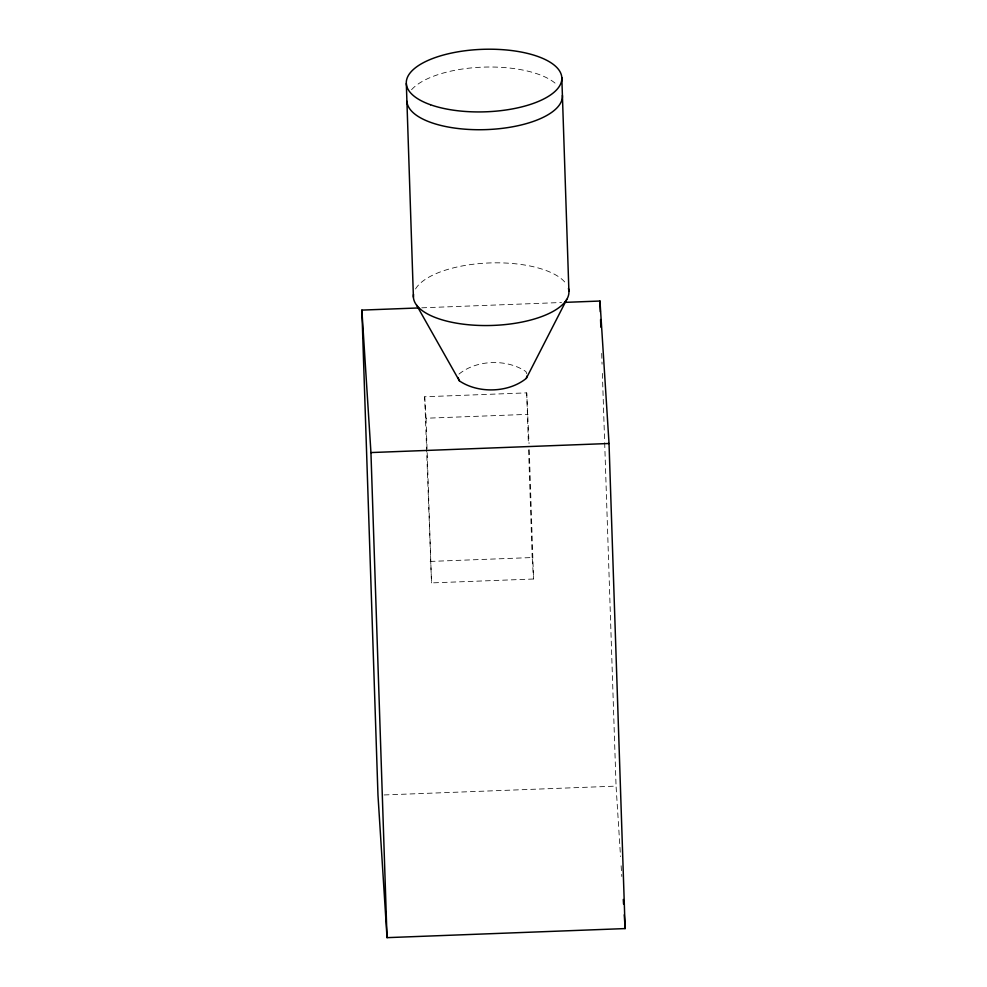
<?xml version="1.0" encoding="UTF-8"?>
<svg xmlns="http://www.w3.org/2000/svg" width="987" height="987" viewBox="0 0 987 987"><rect width="100%" height="100%" fill="white"/><g stroke="black" fill="none" stroke-linecap="round" stroke-linejoin="round"><path stroke-width="0.74" stroke-dasharray="4.93 3.7" d="M458.992 374.085C476.709 359.589 507.01 358.75 525.874 371.544L526.811 373.789M421.782 307.821L561.566 302.503M529.254 449.739L533.535 579.011L431.504 582.898L424.669 396.762L526.713 392.875L529.044 443.582M424.669 396.762L426.039 418.229L528.082 414.343M430.135 561.43L532.178 557.544L533.535 579.011M384.116 794.954L616.061 786.121L620.539 856.593M621.131 865.772L621.81 876.505M601.7 353.395L602.058 364.178M602.366 373.419L604.624 441.177M604.673 442.719L616.061 786.121M526.713 392.875L528.39 443.669M528.6 449.813L532.178 557.544M426.039 418.229L431.504 582.898M415.539 288.969A77.813 31.276 -1.9 0 1 489.17 262.961A77.813 31.276 -1.9 0 1 565.736 283.244M411.554 89.731A77.813 31.276 -1.9 0 1 484.494 67.091A77.813 31.276 -1.9 0 1 557.643 85.536"/><path stroke-width="1.48" d="M416.576 305.131L459.424 380.908C478.288 393.702 508.601 392.863 526.305 378.366L526.947 376.059M526.305 378.366L566.76 299.406M564.638 302.38L599.973 301.035L609.028 443.496L625.129 928.582L387.027 937.65L377.972 795.189L361.871 310.103L418.71 307.944M361.871 310.103L370.939 452.564L609.028 443.496M458.03 377.54L459.424 380.908M623.278 899.478L623.562 904.067M624.253 914.789L625.129 928.582M599.973 301.035L600.33 311.818M600.577 319.517L600.836 327.215M561.813 77.615L568.894 291.227M406.323 83.537L413.405 297.149M370.939 452.564L387.027 937.65M568.438 288.525A77.813 31.276 -1.9 0 1 493.142 325.414A77.813 31.276 -1.9 0 1 413.528 294.422M562.405 95.418A77.813 31.276 -1.9 0 1 486.64 129.593A77.813 31.276 -1.9 0 1 406.915 101.34M430.492 104.745A77.813 31.276 -1.9 0 0 559.678 85.795A77.813 31.276 -1.9 0 0 462.027 51.176A77.813 31.276 -1.9 0 0 430.492 104.745"/></g></svg>
